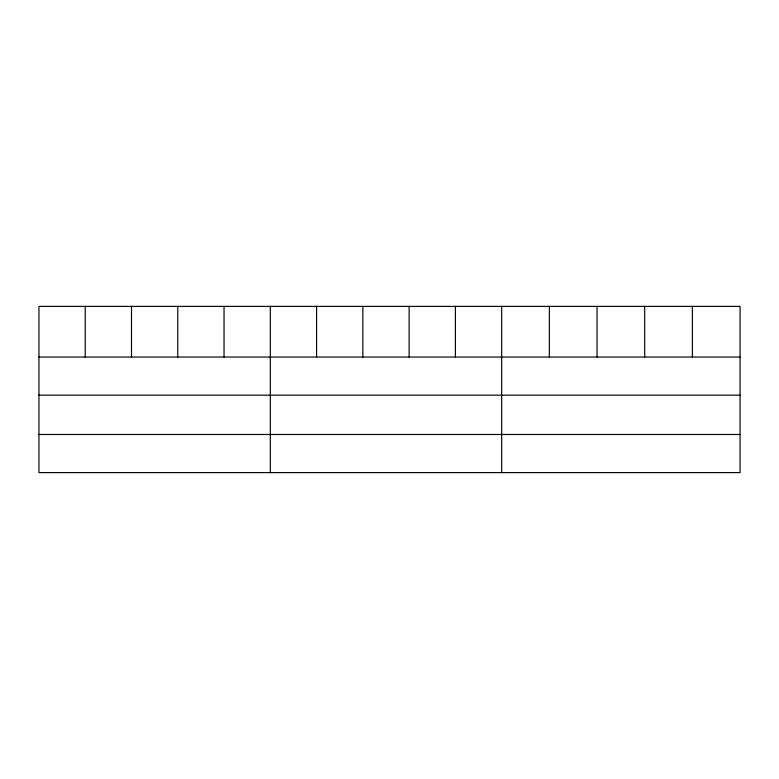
<?xml version="1.0" encoding="UTF-8"?>
<svg xmlns="http://www.w3.org/2000/svg" width="779" height="779" viewBox="0 0 779 779"><rect width="100%" height="100%" fill="white"/><g stroke="black" fill="none" stroke-linecap="round" stroke-linejoin="round"><path stroke-width="1.17" d="M740.05 395.177L740.05 306.39L38.95 306.39L38.95 472.61L740.05 472.61L740.05 395.177L38.95 395.177M38.95 357.045L740.05 357.045M38.95 434.478L740.05 434.478M692.375 306.39L692.375 357.045M644.7 306.39L644.7 357.045M597.026 306.39L597.026 357.045M549.351 306.39L549.351 357.045M501.676 306.39L501.676 472.61M455.403 306.39L455.403 357.045M409.131 306.39L409.131 357.045M362.858 306.39L362.858 357.045M316.586 306.39L316.586 357.045M270.313 306.39L270.313 472.61M224.04 306.39L224.04 357.045M177.768 306.39L177.768 357.045M131.495 306.39L131.495 357.045M85.223 306.39L85.223 357.045"/></g></svg>
